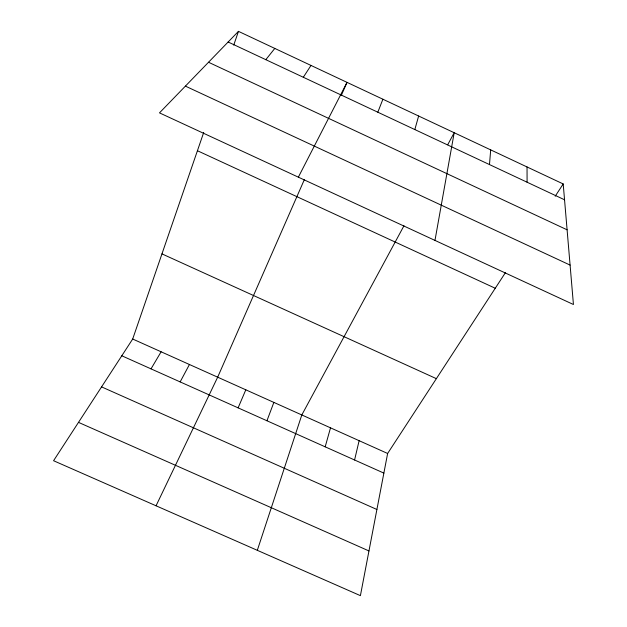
<?xml version="1.0" encoding="UTF-8"?>
<svg xmlns="http://www.w3.org/2000/svg" width="627" height="627" viewBox="0 0 627 627"><rect width="100%" height="100%" fill="white"/><g stroke="black" fill="none" stroke-linecap="round" stroke-linejoin="round"><path stroke-width="0.94" d="M489.475 164.58L490.698 149.877M434.973 240.407L454.199 132.728L447.709 144.751M505.386 272.706L387.627 453.478L360.4 595.65L53.561 460.72L132.689 339.027L203.704 132.477M354.576 459.991L359.122 440.679M414.831 129.57L418.632 116.011M325.178 446.832L330.515 427.833M257.321 550.318L301.814 414.949L403.976 225.751M233.73 45.12L238.464 31.35L563.203 183.954L573.439 304.51L159.485 112.876L238.464 31.35M266.945 420.756L273.858 402.401M377.822 112.217L382.901 99.223M238.111 407.856L245.815 389.806M304.354 179.628L217.671 377.18L156.052 505.793M341.245 95.547L347.029 82.364L298.358 177.159M180.153 381.906L189.44 364.499M151.021 368.864L161.115 351.786M303.311 77.27L310.992 65.435M555.201 196.235L563.203 183.954M265.809 59.683L274.806 48.428M78.5 422.371L368.966 550.945M101.574 386.89L376.898 509.492M132.689 339.027L387.627 453.478M121.795 355.783L383.873 473.103M161.962 253.88L436.368 378.653M197.427 150.731L495.259 288.255M185.404 86.126L570.092 265.088M208.525 62.261L567.098 229.811M228.142 42.009L564.551 199.786M527.033 166.954L527.095 182.222"/></g></svg>
